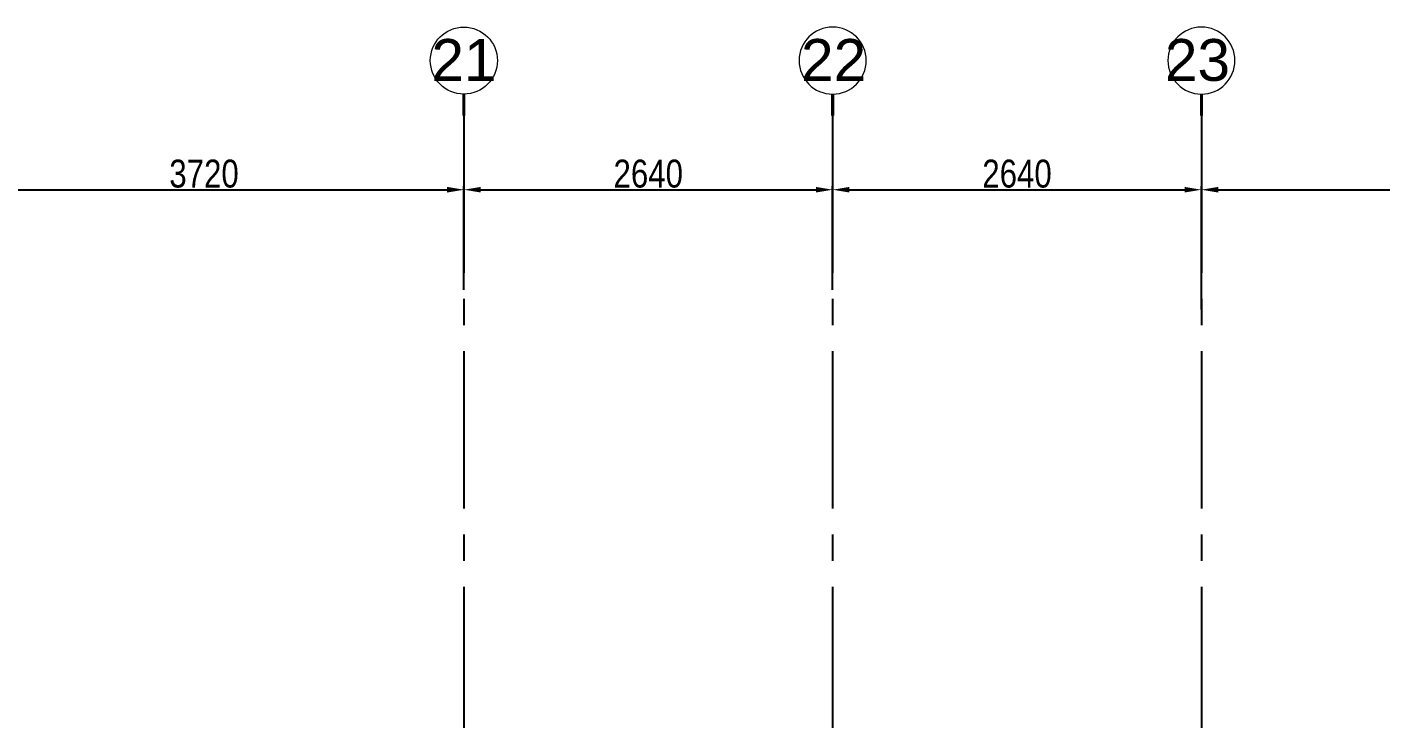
# Model space of a CAD drawing. Header units: millimetres. Extents: x 1123469 to 1883119, y -126924 to 196924.
# Drawn here: x 1596243 to 1605935, y 157083 to 162039 of the extents above; entities that cross this region are included whole.
import ezdxf
from ezdxf.enums import TextEntityAlignment as Align

# ---------------------------------------------------------------- set-up
doc = ezdxf.new("R2010")
doc.units = ezdxf.units.MM
doc.header["$LTSCALE"] = 500
doc.header["$MEASUREMENT"] = 0
doc.header["$PDMODE"] = 34
doc.linetypes.add('CONTINOUS', pattern=[0])
doc.linetypes.add('Site$0$CENTER2', pattern=[1.125, 0.75, -0.125, 0.125, -0.125])
doc.layers.get('Defpoints').update_dxf_attribs({"lineweight": 0})
for name, color, linetype in [('COL. DIM', 3, 'Continuous'), ('GRID', 7, 'Continuous'), ('GRID DIM', 7, 'Continuous')]:
    doc.layers.add(name, color=color, linetype=linetype)
doc.layers.add('GRID NO.', color=7, linetype='Continuous', lineweight=20)
doc.layers.add('S - SUNK', color=251, linetype='Continuous', lineweight=0)
doc.styles.add('3mm', font='arial.ttf')
doc.styles.add('D50', font='arial.ttf', dxfattribs={"width": 0.8})
doc.dimstyles.new('INNER DIM', dxfattribs={"dimtxt": 200, "dimasz": 120, "dimexe": 25, "dimexo": 25, "dimgap": 12, "dimtad": 1, "dimdec": 0, "dimrnd": 5, "dimzin": 0, "dimdsep": 46, "dimtxsty": 'D50', "dimcen": 0.09, "dimdle": 25, "dimclrt": 6, "dimadec": 0, "dimazin": 0, "dimtfac": 1, "dimtdec": 0, "dimtofl": 0, "dimtmove": 1, "dimatfit": 3, "dimfxl": 75, "dimtolj": 1, "dimtzin": 0, "dimarcsym": 0})
doc.dimstyles.new('PARAMVEER', dxfattribs={"dimtxt": 200, "dimasz": 100, "dimexe": 0, "dimexo": 25, "dimgap": 10, "dimtad": 1, "dimdec": 0, "dimrnd": 5, "dimzin": 0, "dimdsep": 46, "dimtxsty": '3mm', "dimblk": 'OBLIQUE', "dimcen": 0.09, "dimdle": 75, "dimclrd": 1, "dimclre": 1, "dimclrt": 3, "dimadec": 0, "dimazin": 0, "dimtfac": 1, "dimtdec": 0, "dimtmove": 1, "dimatfit": 3, "dimfxl": 100, "dimtolj": 1, "dimtzin": 0, "dimlwd": 18, "dimlwe": 5, "dimarcsym": 0})

# ---------------------------------------------------------------- blocks, each defined once
blk = doc.blocks.new('GRID MARK')
at = {"layer": 'GRID NO.', "const_width": 50}
blk.add_lwpolyline([(0, -541.264632669976), (0, -891.2646326699759)], dxfattribs=at)
at = {"layer": 'GRID NO.'}
blk.add_circle((0, 0), 541.2646326700032, dxfattribs=at)
at = {"layer": 'GRID NO.', "style": 'D50', "width": 0.8}
blk.add_attdef('Y1', text='', height=500, dxfattribs=at).set_placement((-32.59592988342047, -267.1838401062414), align=Align.CENTER)
blk = doc.blocks.new('*D496')
at = {"layer": 'Defpoints', "color": 0, "linetype": 'Continuous', "transparency": 16777216}
for p in [(1599369.951791321, 160873.7114826486), (1595649.951791321, 160131.9800918272), (1599369.951791321, 160131.9800918272)]:
    blk.add_point(p, dxfattribs=at)
at = {"layer": 'GRID DIM', "color": 0, "linetype": 'Continuous', "lineweight": -2, "transparency": 16777216}
for p, q in [((1595649.951791321, 160156.9800918272), (1595649.951791321, 160898.7114826486)), ((1599369.951791321, 160156.9800918272), (1599369.951791321, 160898.7114826486))]:
    blk.add_line(p, q, dxfattribs=at)
at = {"layer": 'GRID DIM', "linetype": 'Continuous', "lineweight": -2, "transparency": 16777216}
blk.add_line((1595769.951791321, 160873.7114826486), (1599249.951791321, 160873.7114826486), dxfattribs=at)
at = {"layer": 'GRID DIM', "linetype": 'Continuous', "transparency": 16777216}
for points in [[(1595769.951791321, 160893.7114826486), (1595769.951791321, 160853.7114826486), (1595649.951791321, 160873.7114826486)], [(1599249.951791321, 160893.7114826486), (1599249.951791321, 160853.7114826486), (1599369.951791321, 160873.7114826486)]]:
    blk.add_solid(points, dxfattribs=at)
at = {"layer": 'GRID DIM', "linetype": 'Continuous', "transparency": 16777216, "insert": (1597509.951791321, 160987.894293017), "char_height": 200, "attachment_point": 5, "style": 'D50'}
blk.add_mtext('\\A1;3720', dxfattribs=at)
blk = doc.blocks.new('*D497')
at = {"layer": 'Defpoints', "color": 0, "linetype": 'Continuous', "transparency": 16777216}
for p in [(1602009.951791321, 160873.7114826486), (1599369.951791321, 160131.9800918272), (1602009.951791321, 160131.9800918272)]:
    blk.add_point(p, dxfattribs=at)
at = {"layer": 'GRID DIM', "color": 0, "linetype": 'Continuous', "lineweight": -2, "transparency": 16777216}
for p, q in [((1599369.951791321, 160156.9800918272), (1599369.951791321, 160898.7114826486)), ((1602009.951791321, 160156.9800918272), (1602009.951791321, 160898.7114826486))]:
    blk.add_line(p, q, dxfattribs=at)
at = {"layer": 'GRID DIM', "linetype": 'Continuous', "lineweight": -2, "transparency": 16777216}
blk.add_line((1599489.951791321, 160873.7114826486), (1601889.951791321, 160873.7114826486), dxfattribs=at)
at = {"layer": 'GRID DIM', "linetype": 'Continuous', "transparency": 16777216}
for points in [[(1599489.951791321, 160893.7114826486), (1599489.951791321, 160853.7114826486), (1599369.951791321, 160873.7114826486)], [(1601889.951791321, 160893.7114826486), (1601889.951791321, 160853.7114826486), (1602009.951791321, 160873.7114826486)]]:
    blk.add_solid(points, dxfattribs=at)
at = {"layer": 'GRID DIM', "linetype": 'Continuous', "transparency": 16777216, "insert": (1600689.951791321, 160987.826080193), "char_height": 200, "attachment_point": 5, "style": 'D50'}
blk.add_mtext('\\A1;2640', dxfattribs=at)
blk = doc.blocks.new('*D498')
at = {"layer": 'Defpoints', "color": 0, "linetype": 'Continuous', "transparency": 16777216}
for p in [(1604649.951791321, 160873.7114826486), (1602009.951791321, 160131.9800918272), (1604649.951791321, 159990.093829062)]:
    blk.add_point(p, dxfattribs=at)
at = {"layer": 'GRID DIM', "color": 0, "linetype": 'Continuous', "lineweight": -2, "transparency": 16777216}
for p, q in [((1602009.951791321, 160156.9800918272), (1602009.951791321, 160898.7114826486)), ((1604649.951791321, 160015.093829062), (1604649.951791321, 160898.7114826486))]:
    blk.add_line(p, q, dxfattribs=at)
at = {"layer": 'GRID DIM', "linetype": 'Continuous', "lineweight": -2, "transparency": 16777216}
blk.add_line((1602129.951791321, 160873.7114826486), (1604529.951791321, 160873.7114826486), dxfattribs=at)
at = {"layer": 'GRID DIM', "linetype": 'Continuous', "transparency": 16777216}
for points in [[(1602129.951791321, 160893.7114826486), (1602129.951791321, 160853.7114826486), (1602009.951791321, 160873.7114826486)], [(1604529.951791321, 160893.7114826486), (1604529.951791321, 160853.7114826486), (1604649.951791321, 160873.7114826486)]]:
    blk.add_solid(points, dxfattribs=at)
at = {"layer": 'GRID DIM', "linetype": 'Continuous', "transparency": 16777216, "insert": (1603329.951791321, 160987.826080193), "char_height": 200, "attachment_point": 5, "style": 'D50'}
blk.add_mtext('\\A1;2640', dxfattribs=at)
blk = doc.blocks.new('*D499')
at = {"layer": 'Defpoints', "color": 0, "linetype": 'Continuous', "transparency": 16777216}
for p in [(1608369.951791321, 160873.7114826486), (1604649.951791321, 159990.093829062), (1608369.951791321, 159990.093829062)]:
    blk.add_point(p, dxfattribs=at)
at = {"layer": 'GRID DIM', "color": 0, "linetype": 'Continuous', "lineweight": -2, "transparency": 16777216}
for p, q in [((1604649.951791321, 160015.093829062), (1604649.951791321, 160898.7114826486)), ((1608369.951791321, 160015.093829062), (1608369.951791321, 160898.7114826486))]:
    blk.add_line(p, q, dxfattribs=at)
at = {"layer": 'GRID DIM', "linetype": 'Continuous', "lineweight": -2, "transparency": 16777216}
blk.add_line((1604769.951791321, 160873.7114826486), (1608249.951791321, 160873.7114826486), dxfattribs=at)
at = {"layer": 'GRID DIM', "linetype": 'Continuous', "transparency": 16777216}
for points in [[(1604769.951791321, 160893.7114826486), (1604769.951791321, 160853.7114826486), (1604649.951791321, 160873.7114826486)], [(1608249.951791321, 160893.7114826486), (1608249.951791321, 160853.7114826486), (1608369.951791321, 160873.7114826486)]]:
    blk.add_solid(points, dxfattribs=at)
at = {"layer": 'GRID DIM', "linetype": 'Continuous', "transparency": 16777216, "insert": (1606509.951791321, 160987.894293017), "char_height": 200, "attachment_point": 5, "style": 'D50'}
blk.add_mtext('\\A1;3720', dxfattribs=at)
blk = doc.blocks.new('_Oblique')
at = {"color": 0, "linetype": 'ByBlock', "lineweight": -2}
blk.add_line((-0.5, -0.5), (0.5, 0.5), dxfattribs=at)
blk = doc.blocks.new('*D2625')
at = {"layer": 'COL. DIM', "color": 1, "lineweight": 18, "ltscale": 10, "transparency": 16777216}
blk.add_line((1725455.593660668, 141997.4838173419), (1725455.593660668, 141517.483817342), dxfattribs=at)
at = {"layer": 'COL. DIM', "color": 1, "linetype": 'CONTINOUS', "lineweight": 5, "ltscale": 10, "transparency": 16777216}
for p, q in [((1725012.160233842, 141907.4838173419), (1725545.593660668, 141907.4838173419)), ((1724393.259694719, 141607.483817342), (1725545.593660668, 141607.483817342))]:
    blk.add_line(p, q, dxfattribs=at)
at = {"layer": 'Defpoints', "color": 0, "ltscale": 10, "transparency": 16777216}
for p in [(1358872.110384249, 158914.0730525189), (1431760.642437937, 158914.0730525189), (1724947.160233842, 141907.4838173419), (1724328.259694719, 141607.483817342), (1725455.593660668, 141607.483817342), (1442850.630409368, 126979.2510576846)]:
    blk.add_point(p, dxfattribs=at)
at = {"layer": 'S - SUNK', "color": 1, "lineweight": 18, "ltscale": 10, "transparency": 16777216}
blk.add_line((1358872.110384249, 126904.2510576846), (1358872.110384249, 158989.0730525189), dxfattribs=at)
at = {"layer": 'S - SUNK', "color": 1, "lineweight": 5, "ltscale": 10, "transparency": 16777216}
for p, q in [((1358872.260384249, 158914.0730525189), (1358872.110384249, 158914.0730525189)), ((1358872.260384249, 126979.2510576846), (1358872.110384249, 126979.2510576846))]:
    blk.add_line(p, q, dxfattribs=at)
at = {"layer": 'COL. DIM', "color": 1, "lineweight": 18, "ltscale": 10, "transparency": 16777216, "xscale": 90, "yscale": 90, "zscale": 90}
for p, rotation in [((1725455.593660668, 141907.4838173419), 90), ((1725455.593660668, 141607.483817342), 270)]:
    blk.add_blockref('_Oblique', p, dxfattribs=dict(at, rotation=rotation))
at = {"layer": 'S - SUNK', "color": 1, "lineweight": 18, "ltscale": 10, "transparency": 16777216, "xscale": 100, "yscale": 100, "zscale": 100}
for p, rotation in [((1358872.110384249, 158914.0730525189), 90), ((1358872.110384249, 126979.2510576846), 270)]:
    blk.add_blockref('_Oblique', p, dxfattribs=dict(at, rotation=rotation))
at = {"layer": 'COL. DIM', "color": 3, "ltscale": 10, "transparency": 16777216, "insert": (1725308.410850292, 141757.4838173419), "char_height": 200, "attachment_point": 5, "rotation": 90, "style": '3mm'}
blk.add_mtext('\\A1;300', dxfattribs=at)
at = {"layer": 'S - SUNK', "color": 3, "ltscale": 10, "transparency": 16777216, "insert": (1358759.927573881, 142946.6620551013), "char_height": 200, "attachment_point": 5, "rotation": 90, "style": '3mm'}
blk.add_mtext('\\A1;31935', dxfattribs=at)

msp = doc.modelspace()

# ---------------------------------------------------------------- linework, layer by layer
at = {"layer": 'GRID', "color": 16, "linetype": 'Site$0$CENTER2', "ltscale": 3}
for points in [[(1599369.951791321, 161403.6354503802), (1599369.951791321, 155194.2285490906)], [(1602009.951791321, 161403.6354503802), (1602009.951791321, 155194.2285490906)], [(1604649.951791321, 161403.6354503802), (1604649.951791321, 155194.2285490906)]]:
    msp.add_lwpolyline(points, dxfattribs=at)

# ---------------------------------------------------------------- block references
at = {"layer": 'GRID NO.'}
ref = msp.add_blockref('GRID MARK', (1599369.951791321, 161798.9291402649), dxfattribs=dict(at, xscale=0.4435200000032785, yscale=0.4435200000032785, zscale=0.4435200000032785))
ref.add_attrib('Y1', '21', dxfattribs={"height": 300, "style": 'D50'}).set_placement((1599370.987738119, 161653.3548247448), align=Align.CENTER)
ref = msp.add_blockref('GRID MARK', (1602009.951791321, 161798.9291402649), dxfattribs=dict(at, xscale=-0.4435200000032785, yscale=0.4435200000032785, zscale=0.4435200000032785))
ref.add_attrib('Y1', '22', dxfattribs={"height": 300, "style": 'D50'}).set_placement((1602016.69210646, 161653.3548247448), align=Align.CENTER)
ref = msp.add_blockref('GRID MARK', (1604649.951791321, 161798.9291402649), dxfattribs=dict(at, xscale=-0.4435200000032785, yscale=0.4435200000032785, zscale=0.4435200000032785))
ref.add_attrib('Y1', '23', dxfattribs={"height": 300, "style": 'D50'}).set_placement((1604621.698927742, 161653.3548247448), align=Align.CENTER)

# ---------------------------------------------------------------- dimensions: what is measured, and where the dimension line sits
at = {"layer": 'COL. DIM', "color": 6, "ltscale": 10}
dim = msp.add_linear_dim(base=(1725455.593660668, 141607.483817342), p1=(1724947.160233841, 141907.4838173418), p2=(1724328.259694718, 141607.4838173419), angle=90, dimstyle='PARAMVEER', override={"dimasz": 90, "dimexe": 90, "dimexo": 65, "dimgap": 45, "dimpost": '\\X', "dimdle": 90, "dimfxl": 0.18, "dimarcsym": 1}, dxfattribs=at)
dim.commit()
dim.dimension.update_dxf_attribs({"geometry": '*D2625', "text_midpoint": (1725455.59366066, 141757.4838173419), "dimtype": 160})
at = {"layer": 'GRID DIM', "color": 0, "linetype": 'Continuous'}
for base, p1, p2, picture, middle in [((1599369.951791321, 160873.7114826486), (1595649.951791321, 160131.9800918272), (1599369.951791321, 160131.9800918272), '*D496', (1597509.951791321, 160987.894293017)), ((1602009.951791321, 160873.7114826486), (1599369.951791321, 160131.9800918272), (1602009.951791321, 160131.9800918272), '*D497', (1600689.951791321, 160987.826080193)), ((1604649.951791321, 160873.7114826486), (1602009.951791321, 160131.9800918272), (1604649.951791321, 159990.093829062), '*D498', (1603329.951791321, 160987.826080193)), ((1608369.951791321, 160873.7114826486), (1604649.951791321, 159990.093829062), (1608369.951791321, 159990.093829062), '*D499', (1606509.951791321, 160987.894293017))]:
    dim = msp.add_linear_dim(base=base, p1=p1, p2=p2, dimstyle='INNER DIM', override={"dimclrd": 256, "dimclrt": 256}, dxfattribs=at)
    dim.commit()
    dim.dimension.update_dxf_attribs({"geometry": picture, "text_midpoint": middle})
at = {"layer": 'S - SUNK', "color": 4, "ltscale": 10}
dim = msp.add_linear_dim(base=(1358872.110384249, 158914.0730525189), p1=(1442850.630409367, 126979.2510576845), p2=(1431760.642437937, 158914.0730525188), angle=90, dimstyle='PARAMVEER', override={"dimpost": '\\X', "dimfxl": 0.15, "dimfxlon": 1, "dimarcsym": 1}, dxfattribs=at)
dim.commit()
dim.dimension.update_dxf_attribs({"geometry": '*D2625', "text_midpoint": (1358759.927573881, 142946.6620551013)})

doc.saveas('drawing.dxf')
